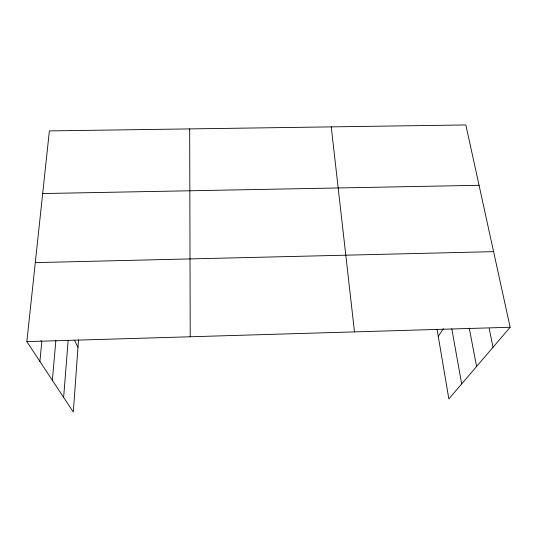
<?xml version="1.0" encoding="UTF-8"?>
<svg xmlns="http://www.w3.org/2000/svg" width="537" height="537" viewBox="0 0 537 537"><rect width="100%" height="100%" fill="white"/><g stroke="black" fill="none" stroke-linecap="round" stroke-linejoin="round"><path stroke-width="0.81" d="M78.523 339.827L73.294 412.047L26.85 341.626L49.377 130.914L465.848 124.953L510.15 327.261L448.851 398.904L437.044 329.174M63.635 397.407L68.172 340.176M52.371 380.33L55.855 340.552M39.899 361.414L41.792 341.888L40.94 340.498M438.266 336.384L443.314 328.651M26.85 341.626L510.15 327.261M35.294 262.627L493.59 251.645M42.678 193.555L479.064 185.299M74.361 340.102L77.979 347.285M489.194 328.563L493.026 347.278M469.251 328.12L476.588 366.489M451.792 328.778L461.679 383.915M331.255 126.88L354.487 331.886M189.682 128.907L190.212 336.773"/></g></svg>
